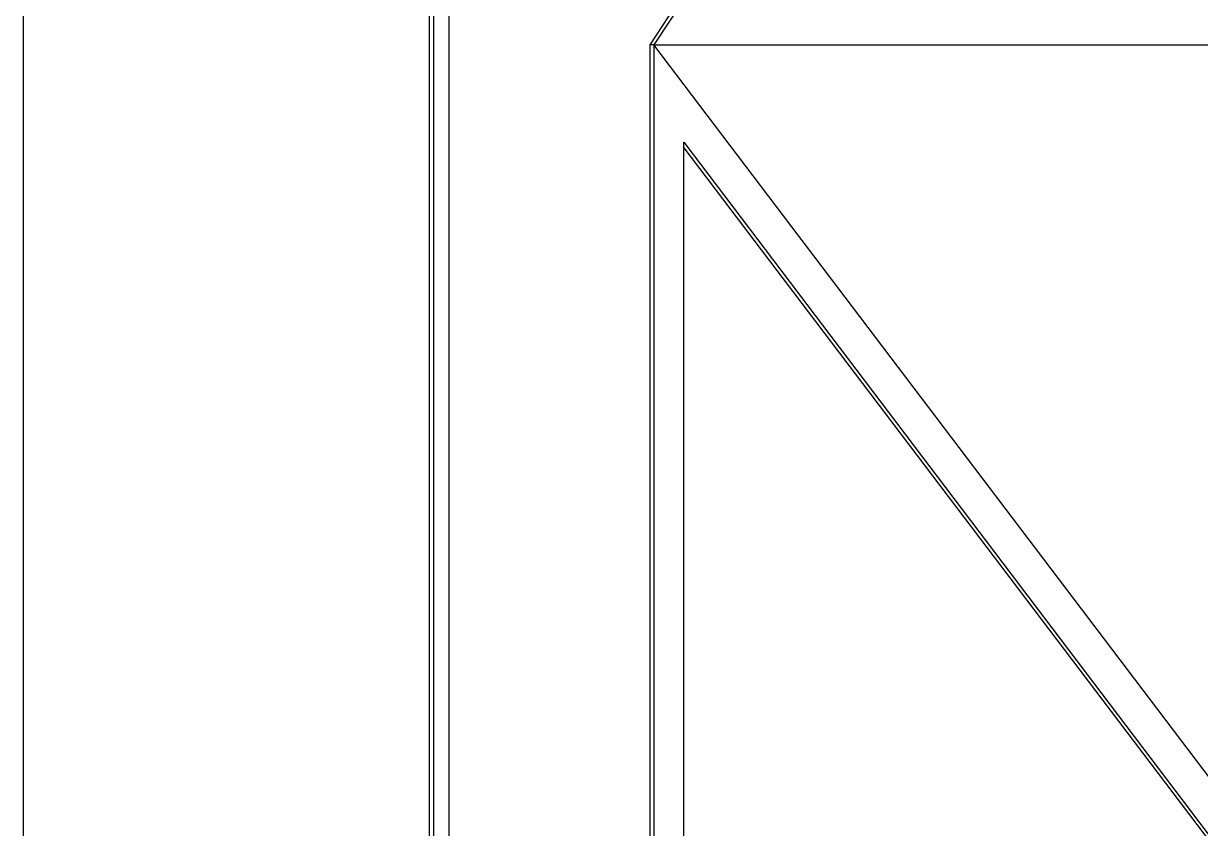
# Model space of a CAD drawing. Header units: millimetres. Extents: x -1480 to 5249, y -840 to 3860.
# Drawn here: x 2425.47 to 2442.34, y 3072.5 to 3084.03 of the extents above; entities that cross this region are included whole.
import ezdxf

# ---------------------------------------------------------------- set-up
doc = ezdxf.new("R2010")
doc.units = ezdxf.units.MM
doc.header["$MEASUREMENT"] = 0
doc.layers.add('Domyslna', color=7, linetype='Continuous', true_color=0x000000)
doc.layers.add('Utwórz2D linie widoczne', color=7, linetype='Continuous', true_color=0x000000)

msp = doc.modelspace()

# ---------------------------------------------------------------- linework, layer by layer
at = {"layer": 'Domyslna'}
msp.add_line((2425.473, 1852.612), (2425.473, 3114.012), dxfattribs=at)
at = {"layer": 'Utwórz2D linie widoczne'}
for p, q in [((2431.29, 3066.712), (2431.29, 3100.712)), ((2431.35, 3066.712), (2431.35, 3100.712)), ((2431.565, 3100.409), (2431.565, 3067.016)), ((2442.247, 3095.555), (2434.445, 3083.727)), ((2442.307, 3095.555), (2434.505, 3083.727)), ((2434.445, 3083.727), (2434.444, 3071.293)), ((2434.505, 3083.727), (2434.445, 3083.727)), ((2434.505, 3083.727), (2434.504, 3071.293)), ((2442.872, 3072.686), (2434.505, 3083.727)), ((2434.505, 3083.727), (2442.872, 3083.727)), ((2434.935, 3082.329), (2443.299, 3071.293)), ((2434.935, 3071.293), (2434.935, 3082.329)), ((2434.935, 3082.25), (2443.239, 3071.293))]:
    msp.add_line(p, q, dxfattribs=at)

doc.saveas('drawing.dxf')
